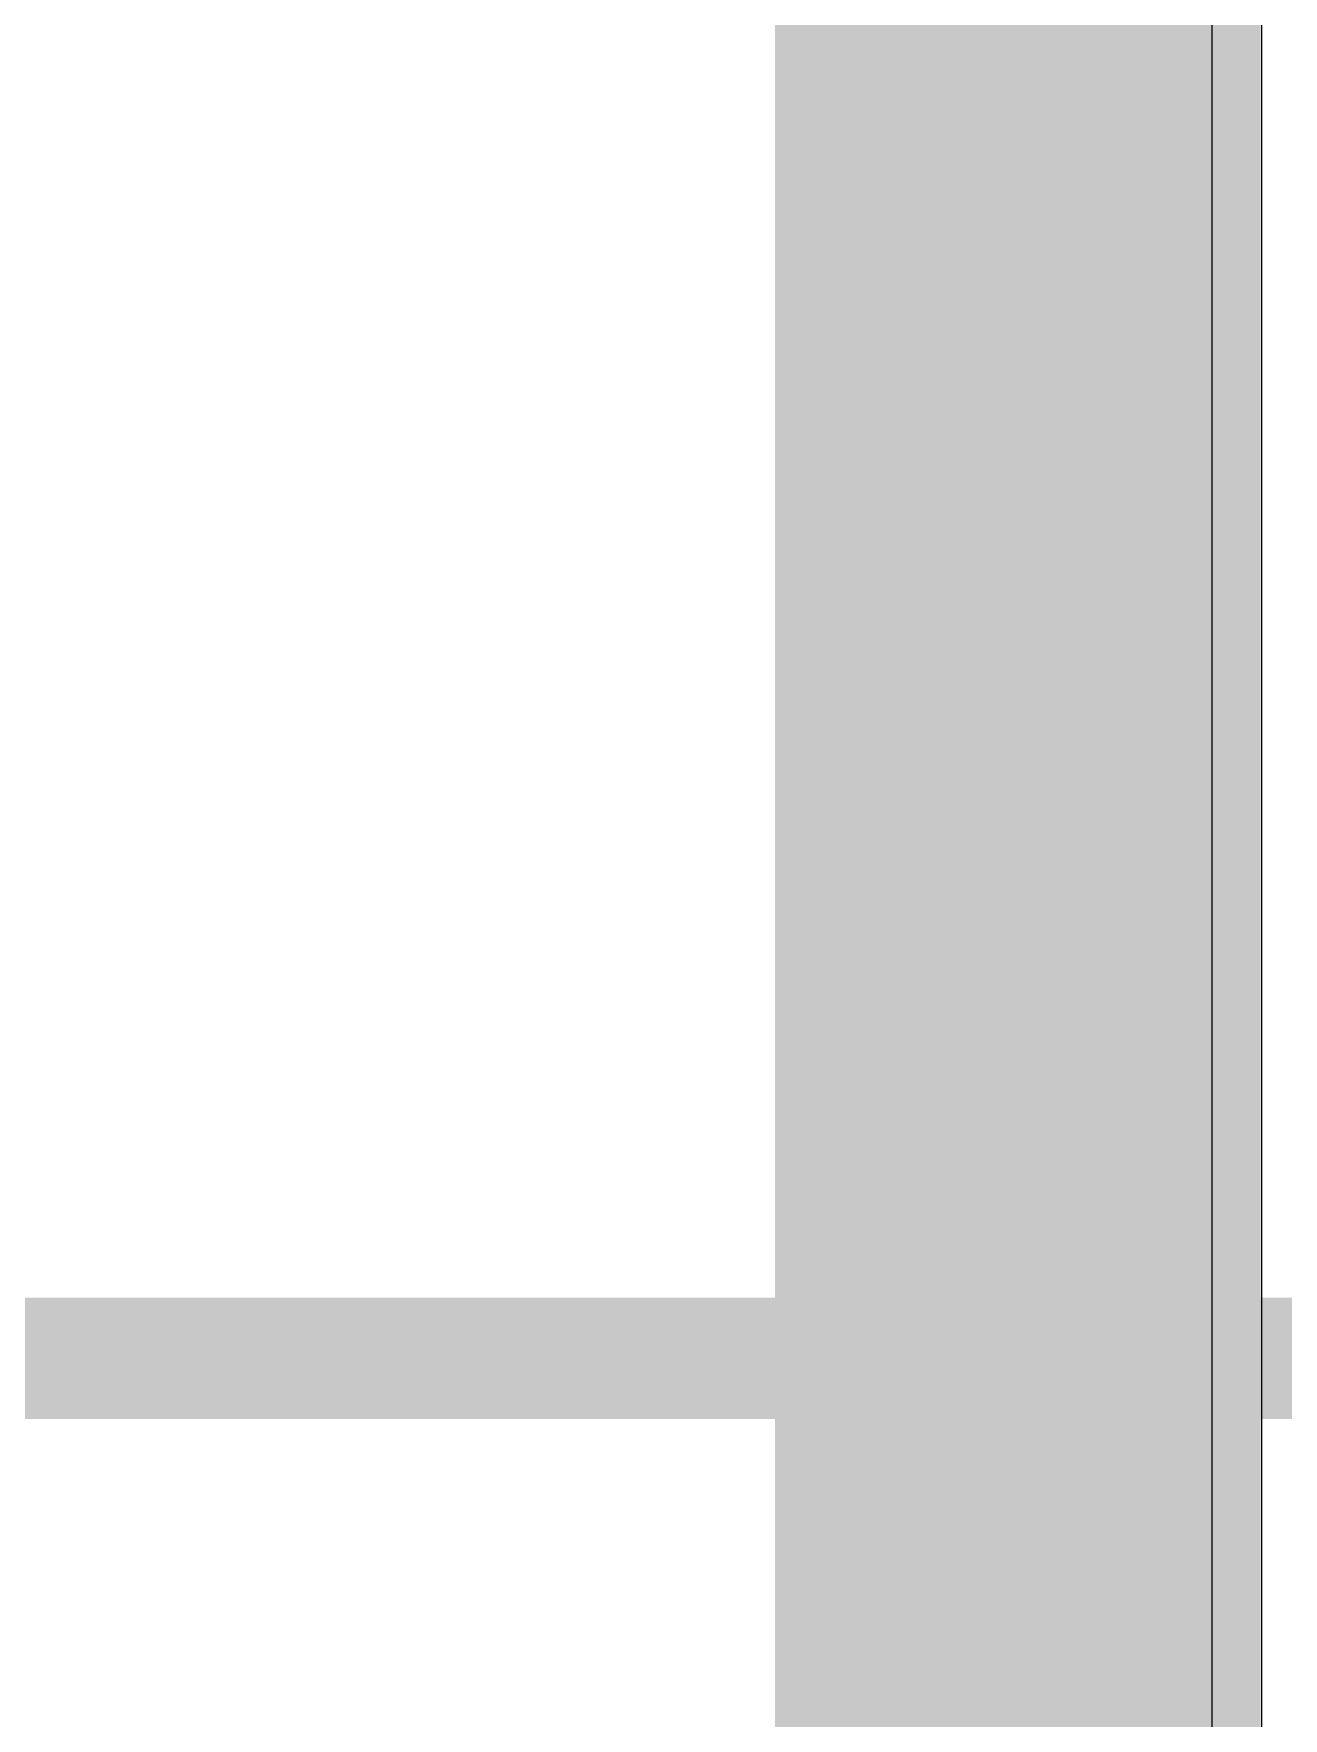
# Model space of a CAD drawing. Header units: millimetres. Extents: x 6.83 to 16.18, y 4.59 to 12.3.
# Drawn here: x 7.0276 to 7.1305, y 5.632 to 5.7708 of the extents above; entities that cross this region are included whole.
import ezdxf

# ---------------------------------------------------------------- set-up
doc = ezdxf.new("R2010")
doc.units = ezdxf.units.MM
doc.header["$MEASUREMENT"] = 0
for name, color, linetype in [('BottomLayer', 5, 'Continuous'), ('InternalPlane1', 76, 'Continuous'), ('InternalPlane2', 16, 'Continuous'), ('KeepOutLayer', 6, 'Continuous'), ('Mechanical1', 6, 'Continuous'), ('TopLayer', 1, 'Continuous'), ('TopOverlay', 2, 'Continuous')]:
    doc.layers.add(name, color=color, linetype=linetype)

msp = doc.modelspace()

# ---------------------------------------------------------------- linework, layer by layer
at = {"layer": 'BottomLayer'}
msp.add_line((7.12465, 4.85627), (7.12465, 7.99131), dxfattribs=at)
at = {"layer": 'InternalPlane1'}
msp.add_line((7.12874, 4.86108), (7.12874, 12.25789), dxfattribs=at)
at = {"layer": 'InternalPlane1', "const_width": 0.04}
msp.add_lwpolyline([(7.10864, 4.84098), (7.10864, 12.27799)], dxfattribs=at)
at = {"layer": 'InternalPlane2'}
msp.add_line((7.12874, 4.86108), (7.12874, 12.25789), dxfattribs=at)
at = {"layer": 'InternalPlane2', "const_width": 0.04}
msp.add_lwpolyline([(7.10864, 4.84098), (7.10864, 12.27799)], dxfattribs=at)
at = {"layer": 'KeepOutLayer', "const_width": 0.01}
msp.add_lwpolyline([(7.10936, 4.84067), (7.10936, 12.27767)], dxfattribs=at)
at = {"layer": 'Mechanical1', "const_width": 0.01}
msp.add_lwpolyline([(7.10936, 4.84067), (7.10936, 12.27767)], dxfattribs=at)
at = {"layer": 'TopLayer'}
msp.add_line((7.12465, 5.21029), (7.12465, 7.99131), dxfattribs=at)
at = {"layer": 'TopOverlay', "const_width": 0.01}
for points in [[(7.10936, 5.66164), (7.10936, 5.86064)], [(7.02041, 5.66164), (7.16941, 5.66164)]]:
    msp.add_lwpolyline(points, dxfattribs=at)
at = {"layer": 'TopOverlay', "const_width": 0.005}
msp.add_lwpolyline([(7.10686, 5.66164, 1), (7.11186, 5.66164, 1)], format="xyb", close=True, dxfattribs=at)

doc.saveas('drawing.dxf')
